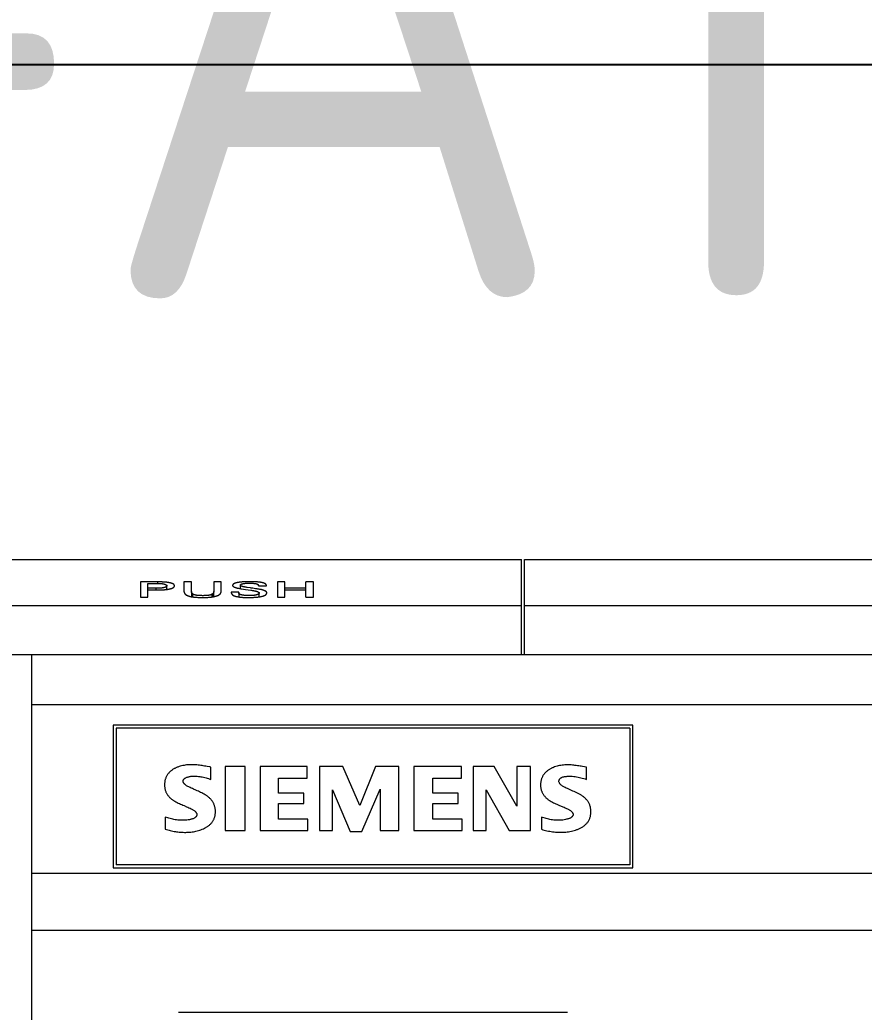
# Model space of a CAD drawing. Header units: millimetres. Extents: x 42356 to 50646, y 31507 to 39566.
# Drawn here: x 47610.63 to 47639.08, y 33859.06 to 33892.49 of the extents above; entities that cross this region are included whole.
import ezdxf
from ezdxf.enums import TextEntityAlignment as Align

# ---------------------------------------------------------------- set-up
doc = ezdxf.new("R2010")
doc.units = ezdxf.units.MM
doc.set_wipeout_variables(frame=1)
doc.layers.add('000-PI-Oprema', color=30, linetype='Continuous', lineweight=5)
doc.layers.add('000-PI-ORMAR', color=2, linetype='Continuous')
doc.layers.add('000-PI_TEXT', color=7, linetype='Continuous')
doc.styles.add('PI0', font='isocpeur.ttf', dxfattribs={"width": 0.9})

# ---------------------------------------------------------------- blocks, each defined once
blk = doc.blocks.new('2000x800 montažna')
at = {"layer": '000-PI-ORMAR'}
blk.add_line((45400.021, 36222.033), (46113.021, 36222.033), dxfattribs=at)
blk = doc.blocks.new('A101_6ES7512-1DK01-0AB0')
at = {"layer": '000-PI-Oprema'}
for p, q in [((40, 58.55), (60, 58.55)), ((60, 55.35), (60, 58.55)), ((60.1, 55.35), (60.1, 58.55)), ((60.1, 58.55), (100, 58.55)), ((47.163, 57.794), (47.163, 57.282)), ((47.755, 57.794), (47.163, 57.794)), ((47.417, 57.282), (47.417, 57.744)), ((47.417, 57.744), (47.769, 57.744)), ((47.697, 57.58), (47.417, 57.58)), ((47.417, 57.524), (47.752, 57.524)), ((47.697, 57.524), (47.697, 57.58)), ((47.755, 57.744), (47.755, 57.794)), ((48.052, 57.541), (48.052, 57.666)), ((48.629, 57.794), (48.629, 57.485)), ((48.884, 57.794), (48.629, 57.794)), ((48.884, 57.482), (48.884, 57.794)), ((49.633, 57.794), (49.633, 57.482)), ((49.888, 57.794), (49.633, 57.794)), ((49.888, 57.485), (49.888, 57.794)), ((50.528, 57.686), (50.528, 57.569)), ((50.571, 57.562), (50.699, 57.543)), ((50.699, 57.543), (50.885, 57.515)), ((51.037, 57.567), (50.953, 57.579)), ((51.144, 57.668), (51.144, 57.67)), ((51.144, 57.668), (51.409, 57.668)), ((51.78, 57.794), (51.78, 57.282)), ((52.034, 57.794), (51.78, 57.794)), ((52.034, 57.282), (52.034, 57.794)), ((52.74, 57.589), (52.034, 57.589)), ((52.034, 57.532), (52.74, 57.532)), ((52.74, 57.282), (52.74, 57.794)), ((52.994, 57.794), (52.74, 57.794)), ((52.994, 57.282), (52.994, 57.794)), ((47.163, 57.282), (47.417, 57.282)), ((48.656, 57.402), (48.658, 57.399)), ((48.883, 57.472), (48.883, 57.297)), ((48.895, 57.294), (48.895, 57.428)), ((48.896, 57.426), (48.896, 57.427)), ((48.897, 57.425), (48.896, 57.426)), ((48.896, 57.426), (48.896, 57.426)), ((48.897, 57.424), (48.897, 57.425)), ((48.898, 57.423), (48.897, 57.424)), ((48.897, 57.424), (48.897, 57.424)), ((48.898, 57.422), (48.898, 57.423)), ((48.899, 57.421), (48.898, 57.422)), ((48.899, 57.294), (48.899, 57.421)), ((48.899, 57.294), (48.899, 57.421)), ((48.899, 57.421), (48.899, 57.421)), ((48.933, 57.288), (48.933, 57.385)), ((49.586, 57.29), (49.586, 57.387)), ((49.621, 57.296), (49.621, 57.428)), ((49.634, 57.298), (49.634, 57.472)), ((50.477, 57.448), (50.222, 57.448)), ((50.224, 57.427), (50.225, 57.426)), ((50.474, 57.433), (50.474, 57.289)), ((51.163, 57.292), (51.163, 57.422)), ((51.78, 57.282), (52.034, 57.282)), ((52.74, 57.282), (52.994, 57.282)), ((40, 57.006), (60, 57.006)), ((60.1, 57.006), (100, 57.006)), ((0, 55.35), (100, 55.35)), ((43.501, -58.55), (43.501, 55.35)), ((43.501, 53.664), (100, 53.664)), ((46.25, 52.965), (46.25, 48.165)), ((63.75, 52.965), (46.25, 52.965)), ((46.35, 52.865), (46.35, 48.265)), ((63.65, 52.865), (46.35, 52.865)), ((63.65, 52.865), (63.65, 48.265)), ((63.75, 48.165), (63.75, 52.965)), ((49.541, 51.14), (49.541, 51.554)), ((50.024, 51.577), (50.024, 49.415)), ((50.691, 51.577), (50.024, 51.577)), ((50.691, 49.415), (50.691, 51.577)), ((51.197, 51.577), (51.197, 49.415)), ((52.784, 51.577), (51.197, 51.577)), ((52.784, 51.186), (52.784, 51.577)), ((53.198, 51.577), (53.198, 49.415)), ((53.98, 51.577), (53.198, 51.577)), ((54.555, 50.266), (53.98, 51.577)), ((55.084, 51.577), (54.555, 50.266)), ((55.866, 51.577), (55.084, 51.577)), ((55.866, 49.415), (55.866, 51.577)), ((56.372, 51.577), (56.372, 49.415)), ((57.982, 51.577), (56.372, 51.577)), ((57.982, 51.186), (57.982, 51.577)), ((58.373, 51.577), (58.373, 49.415)), ((59.086, 51.577), (58.373, 51.577)), ((59.845, 50.243), (59.086, 51.577)), ((59.845, 51.577), (59.845, 50.243)), ((60.305, 51.577), (59.845, 51.577)), ((60.305, 49.415), (60.305, 51.577)), ((62.191, 51.554), (62.063, 51.576)), ((62.191, 51.14), (62.191, 51.554)), ((51.818, 50.68), (51.818, 51.186)), ((51.818, 51.186), (52.784, 51.186)), ((57.016, 50.68), (57.016, 51.186)), ((57.016, 51.186), (57.982, 51.186)), ((54.624, 49.392), (55.245, 50.818)), ((55.245, 50.818), (55.245, 49.415)), ((52.669, 50.68), (51.818, 50.68)), ((52.669, 50.335), (52.669, 50.68)), ((53.635, 49.415), (53.635, 50.795)), ((53.635, 50.795), (54.233, 49.392)), ((57.867, 50.68), (57.016, 50.68)), ((57.867, 50.335), (57.867, 50.68)), ((58.81, 49.415), (58.81, 50.795)), ((58.81, 50.795), (59.592, 49.415)), ((51.818, 49.806), (51.818, 50.335)), ((51.818, 50.335), (52.669, 50.335)), ((57.016, 49.806), (57.016, 50.335)), ((57.016, 50.335), (57.867, 50.335)), ((48, 49.875), (48, 49.461)), ((60.673, 49.875), (60.673, 49.461)), ((52.807, 49.806), (51.818, 49.806)), ((52.807, 49.415), (52.807, 49.806)), ((58.005, 49.806), (57.016, 49.806)), ((58.005, 49.415), (58.005, 49.806)), ((50.024, 49.415), (50.691, 49.415)), ((51.197, 49.415), (52.807, 49.415)), ((53.198, 49.415), (53.635, 49.415)), ((54.233, 49.392), (54.624, 49.392)), ((55.245, 49.415), (55.866, 49.415)), ((56.372, 49.415), (58.005, 49.415)), ((58.373, 49.415), (58.81, 49.415)), ((59.592, 49.415), (60.305, 49.415)), ((46.25, 48.165), (63.75, 48.165)), ((63.65, 48.265), (46.35, 48.265)), ((43.501, 47.98), (100, 47.98)), ((43.501, 46.065), (100, 46.065)), ((48.45, 43.3), (61.55, 43.3))]:
    blk.add_line(p, q, dxfattribs=at)
for points in [[(47.769, 57.744), (47.781, 57.744), (47.793, 57.744), (47.806, 57.743), (47.818, 57.743), (47.83, 57.742), (47.842, 57.742), (47.854, 57.741), (47.865, 57.74), (47.877, 57.739), (47.888, 57.738), (47.893, 57.737), (47.899, 57.737), (47.904, 57.736), (47.909, 57.735), (47.914, 57.734), (47.919, 57.734), (47.924, 57.733), (47.929, 57.732), (47.934, 57.731), (47.939, 57.73), (47.943, 57.729), (47.948, 57.728), (47.952, 57.727), (47.957, 57.726), (47.961, 57.725), (47.965, 57.724), (47.969, 57.723), (47.973, 57.722), (47.977, 57.721), (47.981, 57.72), (47.985, 57.719), (47.988, 57.718), (47.992, 57.716), (47.995, 57.715), (47.999, 57.714), (48.002, 57.713), (48.005, 57.711), (48.008, 57.71), (48.011, 57.709), (48.014, 57.708), (48.016, 57.706), (48.019, 57.705), (48.021, 57.704), (48.024, 57.702), (48.026, 57.701), (48.028, 57.7), (48.03, 57.698), (48.032, 57.697), (48.034, 57.696), (48.036, 57.694), (48.037, 57.693), (48.039, 57.692), (48.04, 57.69), (48.042, 57.689), (48.043, 57.687), (48.044, 57.686), (48.045, 57.684), (48.046, 57.683), (48.047, 57.681), (48.048, 57.68), (48.049, 57.679), (48.05, 57.677), (48.05, 57.676), (48.051, 57.674), (48.051, 57.673), (48.051, 57.671), (48.052, 57.67), (48.052, 57.668), (48.052, 57.667), (48.052, 57.665), (48.052, 57.662), (48.051, 57.659), (48.05, 57.656), (48.049, 57.653), (48.048, 57.65), (48.046, 57.648), (48.045, 57.645), (48.044, 57.643), (48.042, 57.642), (48.041, 57.64), (48.04, 57.639), (48.039, 57.637), (48.037, 57.636), (48.035, 57.634), (48.034, 57.633), (48.032, 57.631), (48.03, 57.63), (48.028, 57.629), (48.026, 57.627), (48.024, 57.626), (48.021, 57.624), (48.019, 57.623), (48.016, 57.622), (48.013, 57.62), (48.01, 57.619), (48.007, 57.618), (48.004, 57.616), (48.001, 57.615), (47.997, 57.614), (47.994, 57.613), (47.99, 57.611), (47.986, 57.61), (47.982, 57.609), (47.978, 57.608), (47.974, 57.607), (47.97, 57.606), (47.966, 57.604), (47.961, 57.603), (47.957, 57.602), (47.952, 57.601), (47.948, 57.6), (47.938, 57.598), (47.928, 57.597), (47.918, 57.595), (47.908, 57.593), (47.897, 57.592), (47.887, 57.59), (47.876, 57.589), (47.865, 57.588), (47.853, 57.587), (47.842, 57.585), (47.83, 57.585), (47.819, 57.584), (47.807, 57.583), (47.795, 57.582), (47.783, 57.582), (47.771, 57.581), (47.758, 57.581), (47.746, 57.58), (47.734, 57.58), (47.722, 57.58), (47.709, 57.58), (47.697, 57.58)], [(47.752, 57.524), (47.783, 57.524), (47.813, 57.524), (47.844, 57.525), (47.874, 57.526), (47.904, 57.528), (47.919, 57.528), (47.933, 57.529), (47.948, 57.531), (47.963, 57.532), (47.977, 57.533), (47.991, 57.534), (48.005, 57.536), (48.019, 57.537), (48.033, 57.539), (48.047, 57.541), (48.06, 57.543), (48.074, 57.545), (48.086, 57.547), (48.099, 57.549), (48.112, 57.551), (48.124, 57.553), (48.136, 57.556), (48.147, 57.558), (48.158, 57.561), (48.169, 57.564), (48.18, 57.566), (48.19, 57.569), (48.199, 57.572), (48.209, 57.575), (48.218, 57.578), (48.226, 57.581), (48.234, 57.585), (48.242, 57.588), (48.249, 57.591), (48.256, 57.595), (48.262, 57.598), (48.268, 57.602), (48.274, 57.605), (48.279, 57.609), (48.283, 57.613), (48.288, 57.616), (48.292, 57.62), (48.295, 57.624), (48.298, 57.627), (48.301, 57.631), (48.304, 57.635), (48.306, 57.638), (48.308, 57.642), (48.309, 57.646), (48.31, 57.649), (48.311, 57.653), (48.312, 57.657), (48.312, 57.66), (48.312, 57.664), (48.312, 57.668), (48.311, 57.671), (48.31, 57.675), (48.309, 57.679), (48.308, 57.682), (48.307, 57.686), (48.305, 57.69), (48.303, 57.693), (48.3, 57.697), (48.298, 57.7), (48.295, 57.704), (48.291, 57.707), (48.288, 57.711), (48.284, 57.714), (48.28, 57.718), (48.275, 57.721), (48.27, 57.724), (48.265, 57.728), (48.259, 57.731), (48.252, 57.734), (48.246, 57.737), (48.238, 57.741), (48.23, 57.744), (48.222, 57.747), (48.213, 57.749), (48.204, 57.752), (48.195, 57.755), (48.185, 57.758), (48.174, 57.76), (48.163, 57.763), (48.152, 57.765), (48.14, 57.767), (48.128, 57.769), (48.116, 57.772), (48.104, 57.774), (48.091, 57.775), (48.078, 57.777), (48.065, 57.779), (48.051, 57.781), (48.038, 57.782), (48.024, 57.784), (48.01, 57.785), (47.996, 57.786), (47.981, 57.788), (47.967, 57.789), (47.952, 57.79), (47.938, 57.791), (47.923, 57.792), (47.908, 57.792), (47.893, 57.793), (47.878, 57.793), (47.847, 57.794), (47.817, 57.795), (47.786, 57.795), (47.755, 57.794)], [(51.409, 57.668), (51.409, 57.671), (51.409, 57.675), (51.408, 57.682), (51.406, 57.689), (51.403, 57.695), (51.4, 57.702), (51.395, 57.709), (51.393, 57.712), (51.39, 57.716), (51.387, 57.719), (51.383, 57.722), (51.38, 57.725), (51.376, 57.729), (51.371, 57.732), (51.367, 57.735), (51.361, 57.738), (51.356, 57.741), (51.35, 57.744), (51.343, 57.747), (51.337, 57.75), (51.329, 57.753), (51.322, 57.756), (51.314, 57.759), (51.305, 57.762), (51.296, 57.764), (51.287, 57.767), (51.277, 57.769), (51.267, 57.772), (51.257, 57.774), (51.246, 57.776), (51.235, 57.778), (51.224, 57.78), (51.212, 57.782), (51.2, 57.784), (51.188, 57.786), (51.175, 57.787), (51.162, 57.789), (51.136, 57.792), (51.109, 57.794), (51.082, 57.796), (51.054, 57.798), (51.025, 57.8), (50.997, 57.801), (50.968, 57.802), (50.939, 57.802), (50.91, 57.803), (50.881, 57.803), (50.852, 57.803), (50.823, 57.803), (50.794, 57.803), (50.765, 57.802), (50.736, 57.801), (50.708, 57.8), (50.679, 57.799), (50.651, 57.797), (50.623, 57.796), (50.596, 57.793), (50.569, 57.791), (50.542, 57.788), (50.516, 57.785), (50.491, 57.782), (50.479, 57.78), (50.467, 57.778), (50.455, 57.776), (50.444, 57.774), (50.433, 57.772), (50.422, 57.77), (50.411, 57.767), (50.401, 57.765), (50.391, 57.763), (50.382, 57.76), (50.372, 57.758), (50.364, 57.755), (50.355, 57.752), (50.348, 57.749), (50.34, 57.747), (50.333, 57.744), (50.326, 57.741), (50.32, 57.738), (50.314, 57.735), (50.309, 57.731), (50.304, 57.728), (50.299, 57.725), (50.295, 57.722), (50.291, 57.719), (50.287, 57.715), (50.284, 57.712), (50.281, 57.709), (50.278, 57.705), (50.276, 57.702), (50.274, 57.698), (50.273, 57.695), (50.271, 57.691), (50.27, 57.688), (50.27, 57.684), (50.269, 57.681), (50.269, 57.677), (50.27, 57.674), (50.27, 57.67), (50.271, 57.667), (50.273, 57.663), (50.275, 57.66), (50.277, 57.656), (50.28, 57.653), (50.283, 57.649), (50.287, 57.646), (50.291, 57.643), (50.295, 57.639), (50.3, 57.636), (50.306, 57.633), (50.311, 57.629), (50.317, 57.626), (50.324, 57.623), (50.331, 57.62), (50.338, 57.616), (50.346, 57.613), (50.353, 57.61), (50.362, 57.607), (50.37, 57.604), (50.379, 57.602), (50.388, 57.599), (50.398, 57.596), (50.408, 57.593), (50.418, 57.591), (50.428, 57.588), (50.439, 57.586), (50.45, 57.583), (50.462, 57.581), (50.473, 57.579), (50.497, 57.574), (50.521, 57.57), (50.546, 57.566), (50.571, 57.562)], [(50.32, 57.328), (50.326, 57.325), (50.334, 57.323), (50.341, 57.32), (50.349, 57.317), (50.357, 57.315), (50.365, 57.312), (50.374, 57.31), (50.382, 57.307), (50.401, 57.303), (50.42, 57.299), (50.44, 57.295), (50.46, 57.291), (50.482, 57.288), (50.504, 57.285), (50.526, 57.283), (50.549, 57.28), (50.572, 57.278), (50.595, 57.277), (50.619, 57.275), (50.643, 57.274), (50.666, 57.273), (50.69, 57.272), (50.714, 57.271), (50.739, 57.271), (50.763, 57.271), (50.787, 57.27), (50.811, 57.27), (50.835, 57.27), (50.859, 57.271), (50.883, 57.271), (50.906, 57.272), (50.93, 57.272), (50.954, 57.273), (50.977, 57.274), (51.001, 57.276), (51.024, 57.277), (51.048, 57.279), (51.071, 57.281), (51.094, 57.283), (51.116, 57.285), (51.139, 57.288), (51.16, 57.291), (51.182, 57.294), (51.203, 57.298), (51.223, 57.302), (51.242, 57.306), (51.26, 57.311), (51.278, 57.315), (51.295, 57.32), (51.303, 57.323), (51.311, 57.325), (51.318, 57.328), (51.325, 57.331), (51.332, 57.334), (51.339, 57.337), (51.346, 57.339), (51.352, 57.342), (51.358, 57.345), (51.363, 57.348), (51.369, 57.351), (51.374, 57.354), (51.378, 57.358), (51.383, 57.361), (51.387, 57.364), (51.391, 57.367), (51.395, 57.37), (51.398, 57.373), (51.404, 57.38), (51.41, 57.386), (51.414, 57.393), (51.417, 57.4), (51.42, 57.406), (51.422, 57.413), (51.423, 57.419), (51.423, 57.426), (51.423, 57.432), (51.422, 57.436), (51.421, 57.439), (51.42, 57.442), (51.419, 57.445), (51.417, 57.449), (51.415, 57.452), (51.413, 57.455), (51.41, 57.458), (51.408, 57.461), (51.405, 57.464), (51.402, 57.468), (51.398, 57.471), (51.394, 57.474), (51.39, 57.477), (51.386, 57.48), (51.381, 57.483), (51.376, 57.486), (51.371, 57.489), (51.366, 57.492), (51.36, 57.494), (51.348, 57.5), (51.335, 57.505), (51.322, 57.511), (51.307, 57.516), (51.291, 57.52), (51.275, 57.525), (51.258, 57.529), (51.24, 57.534), (51.222, 57.538), (51.202, 57.541), (51.183, 57.545), (51.163, 57.548), (51.142, 57.552), (51.122, 57.555), (51.101, 57.558), (51.037, 57.567)], [(50.885, 57.515), (50.906, 57.512), (50.927, 57.509), (50.948, 57.506), (50.969, 57.502), (50.989, 57.498), (51.009, 57.495), (51.019, 57.493), (51.028, 57.491), (51.038, 57.488), (51.047, 57.486), (51.056, 57.484), (51.065, 57.482), (51.073, 57.479), (51.082, 57.477), (51.09, 57.474), (51.098, 57.472), (51.105, 57.469), (51.112, 57.467), (51.119, 57.464), (51.125, 57.461), (51.131, 57.458), (51.136, 57.455), (51.141, 57.452), (51.146, 57.449), (51.15, 57.446), (51.153, 57.443), (51.156, 57.44), (51.159, 57.436), (51.161, 57.433), (51.162, 57.43), (51.163, 57.426), (51.164, 57.423), (51.164, 57.42), (51.163, 57.416), (51.162, 57.413), (51.161, 57.41), (51.16, 57.406), (51.157, 57.403), (51.155, 57.4), (51.152, 57.396), (51.149, 57.393), (51.146, 57.39), (51.142, 57.387), (51.137, 57.384), (51.132, 57.38), (51.127, 57.377), (51.121, 57.374), (51.114, 57.371), (51.108, 57.369), (51.1, 57.366), (51.092, 57.363), (51.084, 57.361), (51.076, 57.358), (51.067, 57.356), (51.057, 57.354), (51.047, 57.351), (51.037, 57.349), (51.027, 57.348), (51.016, 57.346), (51.005, 57.344), (50.994, 57.343), (50.982, 57.341), (50.971, 57.34), (50.959, 57.339), (50.947, 57.338), (50.935, 57.337), (50.911, 57.336), (50.887, 57.335), (50.862, 57.334), (50.837, 57.334), (50.813, 57.334), (50.788, 57.334), (50.764, 57.335), (50.739, 57.335), (50.715, 57.337), (50.703, 57.338), (50.691, 57.339), (50.679, 57.34), (50.668, 57.341), (50.656, 57.342), (50.645, 57.344), (50.634, 57.345), (50.623, 57.347), (50.613, 57.349), (50.603, 57.351), (50.593, 57.353), (50.583, 57.355), (50.574, 57.357), (50.565, 57.359), (50.557, 57.362), (50.549, 57.365), (50.541, 57.367), (50.534, 57.37), (50.527, 57.373), (50.521, 57.376), (50.516, 57.379), (50.511, 57.382), (50.506, 57.385), (50.502, 57.388), (50.498, 57.392), (50.494, 57.395), (50.491, 57.398), (50.488, 57.401), (50.485, 57.405), (50.483, 57.408), (50.48, 57.411), (50.479, 57.415), (50.477, 57.418), (50.476, 57.421), (50.475, 57.425), (50.474, 57.428), (50.474, 57.431), (50.474, 57.435), (50.474, 57.438), (50.475, 57.441), (50.476, 57.445), (50.477, 57.448)], [(50.87, 57.592), (50.765, 57.607), (50.745, 57.61), (50.724, 57.613), (50.704, 57.617), (50.685, 57.62), (50.666, 57.624), (50.647, 57.627), (50.63, 57.632), (50.613, 57.636), (50.605, 57.638), (50.597, 57.641), (50.589, 57.643), (50.582, 57.645), (50.575, 57.648), (50.569, 57.65), (50.563, 57.653), (50.557, 57.656), (50.552, 57.658), (50.547, 57.661), (50.543, 57.664), (50.54, 57.667), (50.537, 57.67), (50.534, 57.673), (50.532, 57.675), (50.53, 57.678), (50.529, 57.681), (50.529, 57.684), (50.528, 57.687), (50.529, 57.69), (50.53, 57.693), (50.531, 57.696), (50.533, 57.699), (50.535, 57.702), (50.537, 57.704), (50.541, 57.707), (50.544, 57.71), (50.548, 57.713), (50.553, 57.715), (50.557, 57.718), (50.563, 57.721), (50.569, 57.723), (50.575, 57.726), (50.582, 57.728), (50.59, 57.73), (50.598, 57.732), (50.607, 57.734), (50.616, 57.736), (50.625, 57.738), (50.635, 57.74), (50.645, 57.741), (50.656, 57.743), (50.678, 57.745), (50.7, 57.748), (50.724, 57.749), (50.747, 57.751), (50.771, 57.752), (50.796, 57.753), (50.82, 57.753), (50.844, 57.754), (50.869, 57.753), (50.893, 57.753), (50.918, 57.752), (50.941, 57.751), (50.965, 57.749), (50.988, 57.747), (51.01, 57.745), (51.02, 57.743), (51.031, 57.742), (51.041, 57.74), (51.05, 57.738), (51.059, 57.736), (51.067, 57.734), (51.075, 57.732)], [(50.953, 57.579), (50.912, 57.585), (50.891, 57.588), (50.87, 57.592)], [(51.075, 57.732), (51.083, 57.729), (51.089, 57.727), (51.096, 57.725), (51.102, 57.722), (51.107, 57.719), (51.112, 57.717), (51.116, 57.714), (51.12, 57.711), (51.124, 57.709), (51.127, 57.706), (51.13, 57.703), (51.132, 57.7), (51.134, 57.697), (51.138, 57.691), (51.141, 57.686), (51.143, 57.68), (51.144, 57.674), (51.144, 57.671), (51.144, 57.668)], [(48.629, 57.485), (48.629, 57.483), (48.629, 57.481), (48.629, 57.479), (48.629, 57.478), (48.629, 57.476), (48.63, 57.474), (48.63, 57.472), (48.63, 57.47), (48.63, 57.468), (48.63, 57.466), (48.63, 57.464), (48.631, 57.463), (48.631, 57.461), (48.631, 57.459), (48.632, 57.457), (48.632, 57.455), (48.632, 57.453), (48.633, 57.451), (48.633, 57.449), (48.634, 57.447), (48.634, 57.446), (48.635, 57.444), (48.635, 57.442), (48.636, 57.44), (48.637, 57.438), (48.637, 57.436), (48.638, 57.434), (48.639, 57.432), (48.64, 57.43), (48.64, 57.429), (48.641, 57.427), (48.642, 57.425), (48.643, 57.423), (48.644, 57.421), (48.645, 57.419), (48.646, 57.417), (48.647, 57.415), (48.648, 57.413), (48.649, 57.411), (48.65, 57.41), (48.652, 57.408), (48.653, 57.406), (48.654, 57.404), (48.656, 57.402)], [(48.658, 57.399), (48.659, 57.397), (48.661, 57.396), (48.661, 57.395), (48.662, 57.394), (48.663, 57.393), (48.664, 57.392), (48.665, 57.391), (48.665, 57.39), (48.666, 57.389), (48.667, 57.388), (48.668, 57.387), (48.669, 57.386), (48.67, 57.385), (48.671, 57.384), (48.672, 57.383), (48.672, 57.383), (48.673, 57.382), (48.674, 57.381), (48.675, 57.38), (48.676, 57.379), (48.677, 57.378), (48.678, 57.377), (48.679, 57.376), (48.68, 57.375), (48.682, 57.374), (48.683, 57.373), (48.684, 57.372), (48.685, 57.372), (48.686, 57.371), (48.687, 57.37), (48.688, 57.369), (48.689, 57.368), (48.691, 57.367), (48.692, 57.366), (48.693, 57.365), (48.694, 57.364), (48.695, 57.363), (48.697, 57.362), (48.698, 57.362), (48.699, 57.361), (48.701, 57.36), (48.702, 57.359)], [(48.702, 57.359), (48.71, 57.354), (48.718, 57.349), (48.727, 57.345), (48.737, 57.34), (48.747, 57.336), (48.758, 57.331), (48.769, 57.327), (48.78, 57.323), (48.793, 57.319), (48.805, 57.315), (48.818, 57.311), (48.832, 57.308), (48.846, 57.304), (48.861, 57.301), (48.876, 57.298), (48.891, 57.295), (48.907, 57.292), (48.924, 57.29), (48.94, 57.287), (48.957, 57.285), (48.975, 57.283), (48.992, 57.281), (49.01, 57.28), (49.028, 57.278), (49.064, 57.276), (49.101, 57.274), (49.138, 57.272), (49.176, 57.271), (49.213, 57.271), (49.25, 57.27), (49.287, 57.27), (49.324, 57.271), (49.361, 57.272), (49.398, 57.273), (49.435, 57.275), (49.471, 57.278), (49.489, 57.279), (49.507, 57.281), (49.525, 57.282), (49.543, 57.284), (49.56, 57.286), (49.577, 57.289), (49.593, 57.291), (49.61, 57.294), (49.625, 57.296), (49.641, 57.299), (49.656, 57.303), (49.67, 57.306), (49.684, 57.31), (49.698, 57.313), (49.711, 57.317), (49.724, 57.321), (49.736, 57.325), (49.748, 57.329), (49.759, 57.333), (49.77, 57.338), (49.78, 57.342), (49.789, 57.347)], [(48.883, 57.472), (48.883, 57.474), (48.883, 57.475), (48.883, 57.476), (48.883, 57.477), (48.883, 57.478), (48.883, 57.48), (48.883, 57.481), (48.884, 57.482)], [(48.895, 57.428), (48.894, 57.429), (48.894, 57.431), (48.893, 57.432), (48.893, 57.433), (48.892, 57.434), (48.891, 57.436), (48.891, 57.437), (48.89, 57.438), (48.89, 57.439), (48.889, 57.441), (48.889, 57.442), (48.888, 57.443), (48.888, 57.444), (48.888, 57.445), (48.887, 57.447), (48.887, 57.448), (48.886, 57.449), (48.886, 57.45), (48.886, 57.452), (48.885, 57.453), (48.885, 57.454), (48.885, 57.455), (48.885, 57.457), (48.884, 57.458), (48.884, 57.459), (48.884, 57.46), (48.884, 57.461), (48.883, 57.463), (48.883, 57.464), (48.883, 57.465), (48.883, 57.466), (48.883, 57.468), (48.883, 57.469), (48.883, 57.47), (48.883, 57.471)], [(48.896, 57.427), (48.895, 57.428), (48.895, 57.428)], [(48.933, 57.385), (48.932, 57.386), (48.931, 57.387), (48.93, 57.387), (48.929, 57.388), (48.928, 57.389), (48.927, 57.39), (48.926, 57.391), (48.925, 57.391), (48.924, 57.392), (48.923, 57.393), (48.922, 57.394), (48.921, 57.395), (48.92, 57.395), (48.919, 57.396), (48.918, 57.397), (48.917, 57.398), (48.916, 57.399), (48.915, 57.4), (48.915, 57.4), (48.914, 57.401), (48.913, 57.402), (48.912, 57.403), (48.912, 57.404), (48.911, 57.404), (48.91, 57.405), (48.909, 57.406), (48.909, 57.407), (48.908, 57.408), (48.907, 57.408), (48.907, 57.409), (48.906, 57.41), (48.905, 57.411), (48.905, 57.412), (48.904, 57.413), (48.904, 57.413), (48.903, 57.414), (48.903, 57.415), (48.902, 57.416), (48.902, 57.417), (48.901, 57.418), (48.9, 57.419), (48.899, 57.421)], [(49.586, 57.387), (49.582, 57.384), (49.577, 57.381), (49.572, 57.378), (49.567, 57.375), (49.561, 57.372), (49.555, 57.37), (49.548, 57.367), (49.542, 57.364), (49.535, 57.362), (49.527, 57.359), (49.52, 57.357), (49.512, 57.354), (49.503, 57.352), (49.494, 57.35), (49.485, 57.348), (49.476, 57.346), (49.466, 57.344), (49.456, 57.343), (49.445, 57.341), (49.434, 57.34), (49.423, 57.339), (49.412, 57.338), (49.401, 57.337), (49.39, 57.336), (49.367, 57.334), (49.344, 57.333), (49.321, 57.332), (49.298, 57.332), (49.275, 57.331), (49.251, 57.331), (49.228, 57.332), (49.204, 57.332), (49.181, 57.333), (49.158, 57.334), (49.135, 57.335), (49.123, 57.336), (49.112, 57.337), (49.101, 57.338), (49.09, 57.339), (49.08, 57.34), (49.069, 57.342), (49.059, 57.343), (49.049, 57.345), (49.039, 57.347), (49.029, 57.348), (49.02, 57.351), (49.012, 57.353), (49.003, 57.355), (48.995, 57.357), (48.988, 57.36), (48.98, 57.362), (48.973, 57.365), (48.967, 57.368), (48.96, 57.37), (48.954, 57.373), (48.948, 57.376), (48.943, 57.379), (48.938, 57.382), (48.933, 57.385)], [(49.621, 57.428), (49.62, 57.426), (49.619, 57.424), (49.618, 57.422), (49.618, 57.421), (49.617, 57.42), (49.617, 57.419), (49.616, 57.418), (49.616, 57.417), (49.615, 57.416), (49.614, 57.416), (49.614, 57.415), (49.613, 57.414), (49.613, 57.413), (49.612, 57.412), (49.611, 57.411), (49.61, 57.41), (49.61, 57.409), (49.609, 57.408), (49.608, 57.407), (49.607, 57.406), (49.607, 57.405), (49.606, 57.404), (49.605, 57.403), (49.604, 57.403), (49.603, 57.402), (49.602, 57.401), (49.602, 57.4), (49.601, 57.399), (49.6, 57.398), (49.599, 57.397), (49.598, 57.396), (49.597, 57.395), (49.596, 57.394), (49.594, 57.393), (49.593, 57.393), (49.592, 57.392), (49.591, 57.391), (49.59, 57.39), (49.589, 57.389), (49.588, 57.388), (49.586, 57.387)], [(49.633, 57.482), (49.633, 57.481), (49.634, 57.48), (49.634, 57.478), (49.634, 57.477), (49.634, 57.476), (49.634, 57.475), (49.634, 57.474), (49.634, 57.472), (49.634, 57.471), (49.634, 57.47), (49.634, 57.469), (49.634, 57.467), (49.634, 57.466), (49.634, 57.465), (49.633, 57.464), (49.633, 57.462), (49.633, 57.461), (49.633, 57.46), (49.633, 57.459), (49.632, 57.457), (49.632, 57.456), (49.632, 57.455), (49.632, 57.454), (49.631, 57.452), (49.631, 57.451), (49.631, 57.45), (49.63, 57.449), (49.63, 57.448), (49.629, 57.446), (49.629, 57.445), (49.629, 57.444), (49.628, 57.443), (49.628, 57.441), (49.627, 57.44), (49.627, 57.439), (49.626, 57.438), (49.626, 57.436), (49.625, 57.435), (49.624, 57.434), (49.624, 57.433), (49.623, 57.431), (49.623, 57.43), (49.622, 57.429), (49.621, 57.428)], [(49.789, 57.347), (49.792, 57.348), (49.795, 57.35), (49.798, 57.351), (49.8, 57.353), (49.803, 57.354), (49.805, 57.356), (49.808, 57.357), (49.81, 57.359), (49.812, 57.36), (49.815, 57.362), (49.817, 57.363), (49.819, 57.365), (49.821, 57.366), (49.823, 57.368), (49.825, 57.369), (49.827, 57.371), (49.829, 57.372), (49.831, 57.374), (49.833, 57.376), (49.835, 57.377), (49.837, 57.379), (49.839, 57.38), (49.84, 57.382), (49.842, 57.383), (49.844, 57.385), (49.845, 57.386), (49.847, 57.388), (49.848, 57.39), (49.85, 57.391), (49.851, 57.393), (49.853, 57.394), (49.854, 57.396), (49.855, 57.397), (49.857, 57.399), (49.858, 57.401), (49.859, 57.402), (49.86, 57.404), (49.862, 57.405), (49.863, 57.407), (49.864, 57.408), (49.865, 57.41), (49.866, 57.412), (49.867, 57.413), (49.868, 57.415)], [(49.868, 57.415), (49.868, 57.415), (49.869, 57.416), (49.869, 57.417), (49.87, 57.417), (49.87, 57.418), (49.87, 57.419), (49.871, 57.419), (49.871, 57.42), (49.871, 57.421), (49.872, 57.421), (49.872, 57.422), (49.872, 57.423), (49.873, 57.423), (49.873, 57.424), (49.874, 57.425)], [(49.874, 57.425), (49.875, 57.427), (49.875, 57.428), (49.876, 57.429), (49.876, 57.431)], [(49.876, 57.431), (49.877, 57.432), (49.878, 57.433), (49.878, 57.434), (49.879, 57.436), (49.879, 57.437), (49.879, 57.438), (49.88, 57.439), (49.88, 57.441), (49.881, 57.442), (49.881, 57.443), (49.882, 57.444), (49.882, 57.446), (49.882, 57.447), (49.883, 57.448), (49.883, 57.449), (49.883, 57.451), (49.884, 57.452), (49.884, 57.453), (49.884, 57.454), (49.885, 57.456), (49.885, 57.457), (49.885, 57.458), (49.885, 57.459), (49.886, 57.46), (49.886, 57.462), (49.886, 57.463), (49.886, 57.464), (49.886, 57.465), (49.887, 57.467), (49.887, 57.468), (49.887, 57.469), (49.887, 57.47), (49.887, 57.472), (49.887, 57.473), (49.887, 57.475), (49.888, 57.478), (49.888, 57.48), (49.888, 57.483), (49.888, 57.485)], [(50.222, 57.448), (50.222, 57.447), (50.222, 57.446), (50.223, 57.445), (50.223, 57.445), (50.223, 57.444), (50.223, 57.443), (50.223, 57.442), (50.223, 57.441), (50.223, 57.44), (50.223, 57.439), (50.223, 57.438), (50.223, 57.438), (50.223, 57.437), (50.223, 57.436), (50.223, 57.435), (50.223, 57.434), (50.223, 57.433), (50.224, 57.432), (50.224, 57.431), (50.224, 57.431), (50.224, 57.43), (50.224, 57.429), (50.224, 57.428), (50.224, 57.427)], [(50.225, 57.426), (50.225, 57.424), (50.225, 57.422), (50.226, 57.42), (50.227, 57.418), (50.227, 57.416), (50.227, 57.415), (50.228, 57.414), (50.228, 57.413), (50.228, 57.412), (50.229, 57.411), (50.229, 57.41), (50.23, 57.409), (50.23, 57.408), (50.23, 57.407), (50.231, 57.406), (50.231, 57.405), (50.232, 57.404), (50.232, 57.403), (50.233, 57.402), (50.233, 57.401), (50.233, 57.4), (50.234, 57.399), (50.235, 57.398), (50.235, 57.397), (50.236, 57.396), (50.236, 57.395), (50.237, 57.394), (50.237, 57.393), (50.238, 57.392), (50.239, 57.391), (50.239, 57.39), (50.24, 57.389), (50.24, 57.388), (50.241, 57.387), (50.242, 57.386), (50.243, 57.385), (50.243, 57.384), (50.244, 57.383), (50.245, 57.382), (50.245, 57.381), (50.246, 57.38), (50.247, 57.379), (50.248, 57.378)], [(50.248, 57.378), (50.249, 57.377), (50.25, 57.376), (50.251, 57.375), (50.252, 57.373), (50.253, 57.372), (50.254, 57.371), (50.255, 57.37), (50.257, 57.369), (50.258, 57.368), (50.259, 57.366), (50.26, 57.365), (50.262, 57.364), (50.263, 57.363), (50.264, 57.362), (50.266, 57.361), (50.267, 57.359), (50.268, 57.358), (50.27, 57.357), (50.271, 57.356), (50.273, 57.355), (50.275, 57.354), (50.276, 57.352), (50.278, 57.351), (50.279, 57.35), (50.281, 57.349), (50.283, 57.348), (50.284, 57.347), (50.286, 57.346), (50.288, 57.345), (50.29, 57.343), (50.292, 57.342), (50.294, 57.341), (50.296, 57.34), (50.298, 57.339), (50.3, 57.338), (50.302, 57.337), (50.304, 57.336), (50.306, 57.335), (50.308, 57.334), (50.31, 57.332), (50.313, 57.331), (50.315, 57.33), (50.317, 57.329), (50.32, 57.328)], [(49.412, 51.577), (49.369, 51.584), (49.326, 51.592), (49.283, 51.599), (49.24, 51.605), (49.197, 51.612), (49.154, 51.618), (49.111, 51.623), (49.067, 51.628), (49.024, 51.632), (48.981, 51.635), (48.937, 51.637), (48.893, 51.637), (48.85, 51.637), (48.806, 51.635), (48.763, 51.631), (48.719, 51.627), (48.676, 51.621), (48.633, 51.614), (48.59, 51.606), (48.548, 51.596), (48.505, 51.585), (48.464, 51.573), (48.423, 51.558), (48.402, 51.55), (48.382, 51.542), (48.362, 51.533), (48.343, 51.524), (48.323, 51.514), (48.304, 51.504), (48.285, 51.493), (48.266, 51.482), (48.247, 51.47), (48.229, 51.457), (48.212, 51.445), (48.194, 51.431), (48.177, 51.417), (48.161, 51.403), (48.145, 51.388), (48.13, 51.372), (48.115, 51.356), (48.101, 51.339), (48.088, 51.322), (48.076, 51.304), (48.064, 51.285), (48.053, 51.266), (48.042, 51.247), (48.033, 51.227), (48.024, 51.207), (48.016, 51.187), (48.008, 51.166), (48.002, 51.145), (47.996, 51.124), (47.991, 51.103), (47.987, 51.081), (47.984, 51.06), (47.981, 51.038), (47.979, 51.016), (47.978, 50.994), (47.977, 50.972), (47.977, 50.95), (47.978, 50.929), (47.979, 50.907), (47.981, 50.885), (47.984, 50.863), (47.987, 50.841), (47.991, 50.82), (47.996, 50.799), (48.002, 50.778), (48.009, 50.757), (48.016, 50.737), (48.025, 50.716), (48.034, 50.697), (48.044, 50.677), (48.054, 50.658), (48.066, 50.639), (48.078, 50.621), (48.091, 50.603), (48.104, 50.586), (48.118, 50.569), (48.132, 50.552), (48.147, 50.536), (48.163, 50.521), (48.179, 50.506), (48.195, 50.491), (48.212, 50.477), (48.229, 50.464), (48.247, 50.451), (48.265, 50.439), (48.283, 50.427), (48.321, 50.405), (48.359, 50.384), (48.398, 50.364), (48.437, 50.345), (48.476, 50.327), (48.516, 50.309), (48.556, 50.291), (48.596, 50.274), (48.636, 50.257)], [(49.541, 51.554), (49.498, 51.562), (49.412, 51.577)], [(62.063, 51.576), (62.02, 51.583), (61.977, 51.59), (61.934, 51.596), (61.891, 51.603), (61.848, 51.609), (61.805, 51.614), (61.762, 51.619), (61.719, 51.624), (61.676, 51.627), (61.633, 51.63), (61.589, 51.631), (61.546, 51.632), (61.503, 51.631), (61.459, 51.628), (61.416, 51.625), (61.373, 51.62), (61.33, 51.613), (61.287, 51.606), (61.245, 51.597), (61.202, 51.586), (61.161, 51.574), (61.12, 51.561), (61.079, 51.545), (61.059, 51.537), (61.039, 51.528), (61.02, 51.519), (61, 51.509), (60.981, 51.499), (60.962, 51.488), (60.943, 51.477), (60.925, 51.465), (60.907, 51.453), (60.889, 51.44), (60.872, 51.427), (60.855, 51.413), (60.838, 51.399), (60.822, 51.384), (60.807, 51.369), (60.792, 51.353), (60.778, 51.337), (60.764, 51.32), (60.751, 51.302), (60.739, 51.284), (60.727, 51.266), (60.716, 51.247), (60.706, 51.227), (60.697, 51.208), (60.688, 51.188), (60.681, 51.167), (60.674, 51.147), (60.668, 51.126), (60.662, 51.105), (60.658, 51.083), (60.654, 51.062), (60.651, 51.04), (60.649, 51.019), (60.647, 50.997), (60.646, 50.975), (60.646, 50.953), (60.646, 50.931), (60.648, 50.91), (60.649, 50.888), (60.652, 50.866), (60.655, 50.845), (60.66, 50.823), (60.664, 50.802), (60.67, 50.781), (60.677, 50.761), (60.684, 50.74), (60.693, 50.72), (60.702, 50.7), (60.712, 50.681), (60.722, 50.662), (60.733, 50.643), (60.745, 50.625), (60.758, 50.607), (60.771, 50.59), (60.785, 50.573), (60.799, 50.556), (60.814, 50.541), (60.829, 50.525), (60.845, 50.51), (60.861, 50.496), (60.878, 50.482), (60.895, 50.468), (60.913, 50.455), (60.93, 50.443), (60.949, 50.431), (60.967, 50.419), (61.005, 50.398), (61.043, 50.377), (61.082, 50.358), (61.121, 50.339), (61.16, 50.321), (61.2, 50.303), (61.239, 50.285), (61.279, 50.268), (61.319, 50.251)], [(48.955, 50.812), (48.915, 50.83), (48.876, 50.848), (48.836, 50.867), (48.797, 50.886), (48.758, 50.906), (48.739, 50.917), (48.721, 50.929), (48.702, 50.941), (48.685, 50.954), (48.668, 50.968), (48.652, 50.983), (48.644, 50.991), (48.637, 50.999), (48.631, 51.008), (48.624, 51.018), (48.618, 51.027), (48.613, 51.037), (48.609, 51.048), (48.606, 51.058), (48.604, 51.069), (48.603, 51.08), (48.603, 51.09), (48.604, 51.101), (48.607, 51.112), (48.611, 51.123), (48.616, 51.133), (48.622, 51.142), (48.628, 51.151), (48.636, 51.159), (48.644, 51.166), (48.653, 51.173), (48.662, 51.179), (48.671, 51.185), (48.69, 51.196), (48.71, 51.205), (48.73, 51.214), (48.751, 51.221), (48.771, 51.227), (48.792, 51.233), (48.814, 51.238), (48.835, 51.243), (48.857, 51.246), (48.878, 51.249), (48.9, 51.252), (48.922, 51.253), (48.944, 51.254), (48.965, 51.255), (48.987, 51.255), (49.031, 51.253), (49.074, 51.25), (49.118, 51.245), (49.161, 51.239), (49.204, 51.232), (49.247, 51.223), (49.29, 51.214), (49.332, 51.203), (49.374, 51.192), (49.416, 51.18), (49.458, 51.167), (49.5, 51.154), (49.541, 51.14)], [(61.692, 50.771), (61.602, 50.81), (61.558, 50.83), (61.513, 50.85), (61.47, 50.871), (61.426, 50.894), (61.405, 50.906), (61.384, 50.918), (61.363, 50.932), (61.344, 50.946), (61.325, 50.962), (61.316, 50.971), (61.308, 50.98), (61.3, 50.989), (61.293, 50.999), (61.286, 51.01), (61.28, 51.021), (61.275, 51.032), (61.27, 51.043), (61.267, 51.055), (61.266, 51.067), (61.265, 51.08), (61.266, 51.092), (61.269, 51.104), (61.272, 51.116), (61.277, 51.128), (61.283, 51.139), (61.289, 51.15), (61.297, 51.16), (61.305, 51.17), (61.314, 51.178), (61.323, 51.186), (61.333, 51.193), (61.343, 51.2), (61.354, 51.205), (61.365, 51.21), (61.377, 51.215), (61.401, 51.223), (61.425, 51.229), (61.449, 51.235), (61.473, 51.239), (61.497, 51.243), (61.522, 51.245), (61.546, 51.247), (61.57, 51.249), (61.619, 51.25), (61.668, 51.249), (61.716, 51.247), (61.765, 51.243), (61.814, 51.237), (61.862, 51.23), (61.91, 51.221), (61.958, 51.21), (62.005, 51.199), (62.052, 51.186), (62.099, 51.172), (62.145, 51.156), (62.191, 51.14)], [(48, 49.461), (48.042, 49.449), (48.084, 49.438), (48.127, 49.427), (48.169, 49.417), (48.212, 49.408), (48.254, 49.399), (48.297, 49.391), (48.34, 49.384), (48.384, 49.377), (48.427, 49.372), (48.47, 49.367), (48.514, 49.363), (48.557, 49.361), (48.601, 49.359), (48.645, 49.358), (48.688, 49.358), (48.732, 49.359), (48.776, 49.361), (48.819, 49.364), (48.863, 49.368), (48.906, 49.373), (48.95, 49.38), (48.993, 49.387), (49.035, 49.396), (49.078, 49.406), (49.12, 49.418), (49.162, 49.43), (49.203, 49.445), (49.244, 49.46), (49.284, 49.478), (49.323, 49.497), (49.362, 49.518), (49.381, 49.529), (49.4, 49.54), (49.418, 49.552), (49.436, 49.565), (49.454, 49.578), (49.471, 49.591), (49.488, 49.605), (49.504, 49.62), (49.52, 49.635), (49.535, 49.65), (49.55, 49.667), (49.564, 49.683), (49.578, 49.701), (49.591, 49.719), (49.603, 49.737), (49.614, 49.756), (49.625, 49.775), (49.635, 49.795), (49.644, 49.814), (49.652, 49.835), (49.66, 49.855), (49.666, 49.876), (49.672, 49.897), (49.677, 49.919), (49.681, 49.94), (49.684, 49.962), (49.687, 49.984), (49.689, 50.006), (49.69, 50.028), (49.69, 50.05), (49.69, 50.072), (49.689, 50.094), (49.688, 50.116), (49.686, 50.138), (49.683, 50.159), (49.679, 50.181), (49.675, 50.202), (49.669, 50.223), (49.663, 50.245), (49.657, 50.265), (49.649, 50.286), (49.641, 50.306), (49.632, 50.326), (49.622, 50.346), (49.611, 50.365), (49.6, 50.384), (49.588, 50.402), (49.576, 50.42), (49.562, 50.438), (49.549, 50.455), (49.534, 50.472), (49.52, 50.488), (49.504, 50.504), (49.489, 50.519), (49.472, 50.534), (49.456, 50.548), (49.439, 50.561), (49.421, 50.575), (49.403, 50.587), (49.385, 50.599), (49.348, 50.622), (49.31, 50.644), (49.271, 50.664), (49.233, 50.684), (49.193, 50.704), (49.154, 50.723), (49.115, 50.741), (49.075, 50.759), (49.035, 50.777), (48.955, 50.812)], [(60.673, 49.461), (60.72, 49.448), (60.767, 49.436), (60.815, 49.424), (60.862, 49.413), (60.91, 49.403), (60.958, 49.394), (61.006, 49.386), (61.054, 49.379), (61.103, 49.373), (61.151, 49.368), (61.2, 49.364), (61.249, 49.362), (61.297, 49.36), (61.346, 49.36), (61.395, 49.361), (61.444, 49.363), (61.493, 49.367), (61.541, 49.372), (61.59, 49.378), (61.638, 49.386), (61.686, 49.395), (61.733, 49.406), (61.78, 49.419), (61.827, 49.433), (61.85, 49.441), (61.873, 49.45), (61.896, 49.458), (61.918, 49.468), (61.941, 49.478), (61.963, 49.488), (61.985, 49.499), (62.006, 49.51), (62.028, 49.523), (62.049, 49.535), (62.069, 49.548), (62.09, 49.562), (62.11, 49.577), (62.129, 49.592), (62.147, 49.608), (62.165, 49.624), (62.183, 49.641), (62.2, 49.659), (62.215, 49.678), (62.231, 49.697), (62.245, 49.717), (62.258, 49.738), (62.271, 49.759), (62.282, 49.781), (62.293, 49.803), (62.302, 49.826), (62.311, 49.849), (62.318, 49.872), (62.324, 49.895), (62.33, 49.919), (62.334, 49.943), (62.338, 49.968), (62.34, 49.992), (62.342, 50.017), (62.343, 50.041), (62.343, 50.066), (62.342, 50.09), (62.34, 50.115), (62.338, 50.139), (62.334, 50.164), (62.33, 50.188), (62.325, 50.212), (62.318, 50.235), (62.311, 50.258), (62.303, 50.281), (62.294, 50.304), (62.283, 50.326), (62.272, 50.348), (62.26, 50.37), (62.247, 50.39), (62.234, 50.411), (62.219, 50.431), (62.204, 50.45), (62.188, 50.469), (62.172, 50.487), (62.155, 50.504), (62.137, 50.521), (62.119, 50.537), (62.1, 50.553), (62.08, 50.568), (62.06, 50.582), (62.04, 50.596), (62.019, 50.609), (61.998, 50.621), (61.956, 50.645), (61.913, 50.667), (61.869, 50.689), (61.825, 50.71), (61.781, 50.731), (61.736, 50.751), (61.692, 50.771)], [(48.636, 50.257), (48.716, 50.223), (48.756, 50.205), (48.796, 50.188), (48.836, 50.17), (48.875, 50.151), (48.914, 50.131), (48.933, 50.12), (48.951, 50.108), (48.97, 50.096), (48.987, 50.084), (49.004, 50.07), (49.02, 50.054), (49.027, 50.046), (49.034, 50.037), (49.041, 50.028), (49.047, 50.019), (49.052, 50.009), (49.056, 49.999), (49.06, 49.988), (49.063, 49.978), (49.064, 49.967), (49.065, 49.956), (49.064, 49.945), (49.062, 49.934), (49.059, 49.924), (49.055, 49.913), (49.05, 49.903), (49.044, 49.894), (49.038, 49.885), (49.03, 49.876), (49.023, 49.869), (49.015, 49.861), (49.006, 49.855), (48.997, 49.848), (48.978, 49.837), (48.959, 49.827), (48.939, 49.818), (48.918, 49.81), (48.897, 49.803), (48.877, 49.797), (48.855, 49.792), (48.834, 49.787), (48.813, 49.783), (48.77, 49.776), (48.726, 49.771), (48.683, 49.767), (48.64, 49.764), (48.596, 49.763), (48.552, 49.763), (48.509, 49.764), (48.465, 49.767), (48.422, 49.771), (48.379, 49.775), (48.335, 49.782), (48.292, 49.789), (48.25, 49.798), (48.207, 49.808), (48.165, 49.819), (48.123, 49.831), (48.082, 49.845), (48.041, 49.859), (48, 49.875)], [(61.319, 50.251), (61.399, 50.218), (61.439, 50.201), (61.479, 50.184), (61.518, 50.166), (61.557, 50.147), (61.596, 50.127), (61.615, 50.116), (61.633, 50.105), (61.652, 50.093), (61.669, 50.08), (61.686, 50.066), (61.694, 50.059), (61.701, 50.051), (61.708, 50.043), (61.715, 50.034), (61.722, 50.024), (61.727, 50.015), (61.732, 50.005), (61.736, 49.995), (61.74, 49.984), (61.742, 49.974), (61.742, 49.963), (61.742, 49.952), (61.74, 49.941), (61.737, 49.931), (61.733, 49.92), (61.728, 49.91), (61.723, 49.901), (61.716, 49.892), (61.709, 49.883), (61.702, 49.876), (61.693, 49.869), (61.685, 49.862), (61.676, 49.856), (61.666, 49.85), (61.647, 49.839), (61.628, 49.83), (61.608, 49.822), (61.587, 49.814), (61.566, 49.808), (61.545, 49.802), (61.524, 49.797), (61.482, 49.787), (61.439, 49.78), (61.396, 49.774), (61.353, 49.77), (61.31, 49.767), (61.267, 49.766), (61.223, 49.766), (61.18, 49.767), (61.136, 49.769), (61.093, 49.772), (61.05, 49.777), (61.007, 49.783), (60.964, 49.791), (60.922, 49.799), (60.88, 49.809), (60.838, 49.82), (60.796, 49.832), (60.755, 49.845), (60.714, 49.86), (60.673, 49.875)]]:
    blk.add_lwpolyline(points, dxfattribs=at)

msp = doc.modelspace()

# ---------------------------------------------------------------- block references
at = {"layer": '000-PI-ORMAR'}
msp.add_blockref('2000x800 montažna', (2064.005, -2331.044), dxfattribs=at)

# ---------------------------------------------------------------- texts
at = {"layer": '000-PI_TEXT', "style": 'PI0', "width": 0.9}
msp.add_text('-A101', height=20, dxfattribs=at).set_placement((47630.216, 33893.126), align=Align.MIDDLE)

# ---------------------------------------------------------------- next in the draw order: wipeouts: each hides what was drawn before it
msp.add_wipeout([(47567.526, 33874.308), (47667.526, 33874.308), (47667.526, 33757.208), (47567.526, 33757.208)]).dxf.layer = '000-PI-Oprema'

# ---------------------------------------------------------------- next in the draw order: block references
at = {"layer": '000-PI-Oprema'}
msp.add_blockref('A101_6ES7512-1DK01-0AB0', (47567.526, 33815.758), dxfattribs=at)

doc.saveas('drawing.dxf')
